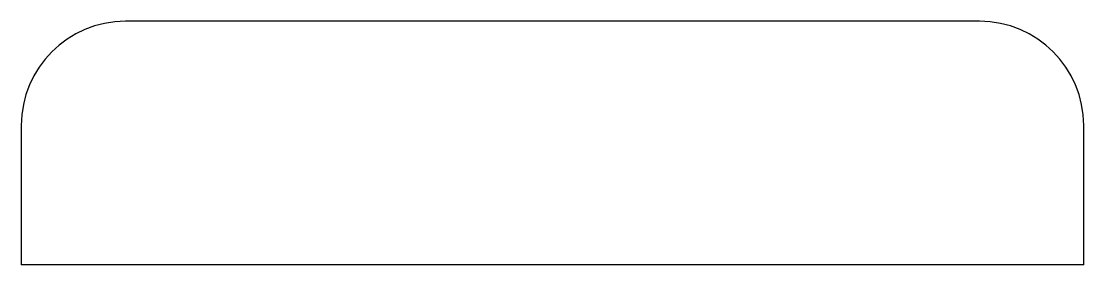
# Model space of a CAD drawing. Header units: inches. Extents: x 0 to 1233, y 0 to 836.
# Drawn here: x 0 to 275, y 0 to 63 of the extents above.
import ezdxf

# ---------------------------------------------------------------- set-up
doc = ezdxf.new("R2010")
doc.units = ezdxf.units.IN
doc.header["$MEASUREMENT"] = 0
doc.layers.add('laag 1', color=3, linetype='Continuous')

msp = doc.modelspace()

# ---------------------------------------------------------------- linework, layer by layer
at = {"layer": 'laag 1'}
for p, q in [((248, 63), (27, 63)), ((0, 36), (0, 0)), ((275, 0), (275, 36)), ((275, 0), (0, 0))]:
    msp.add_line(p, q, dxfattribs=at)
for centre, start, end in [((27, 36), 90, 180), ((248, 36), 0, 90)]:
    msp.add_arc(centre, 27, start, end, dxfattribs=at)

doc.saveas('drawing.dxf')
